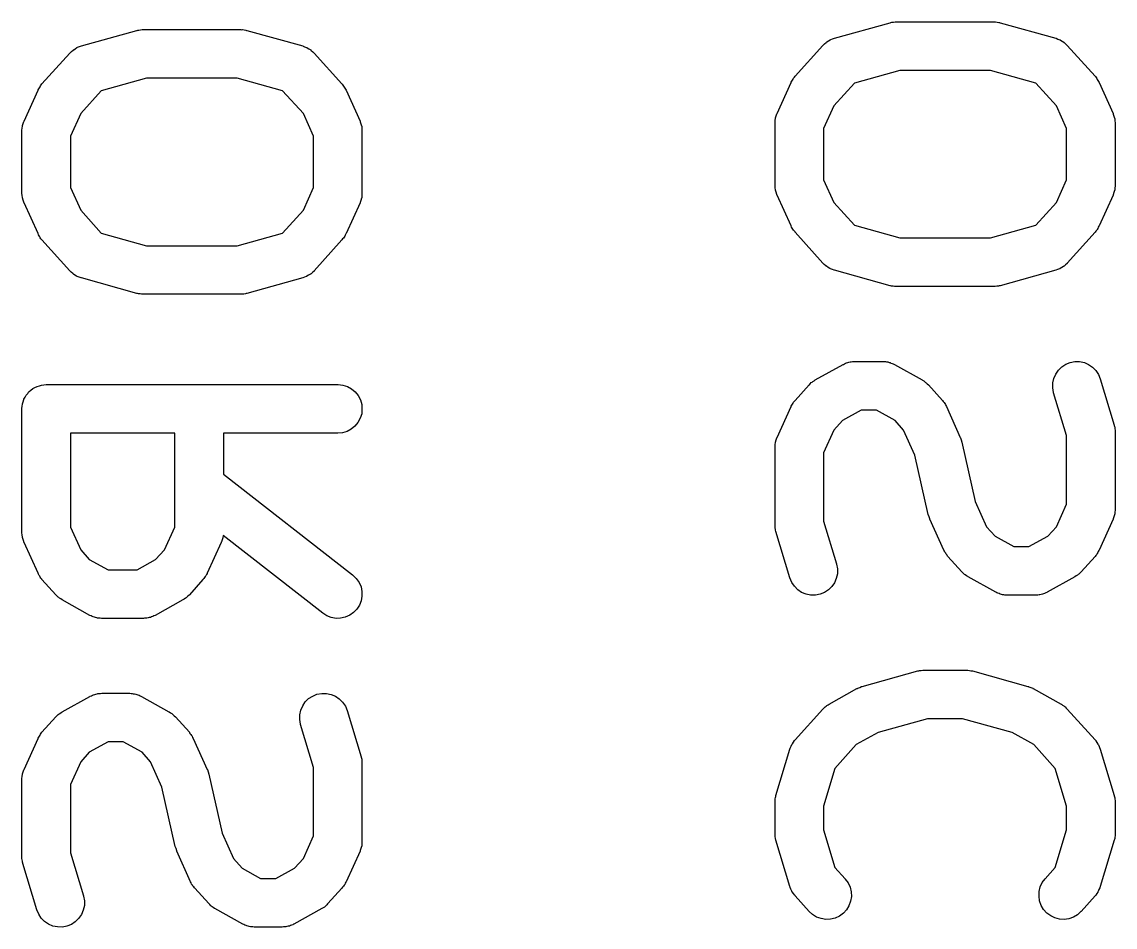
# Model space of a CAD drawing. Extents: x 130.4 to 170.5, y -130.2 to -95.9.
# Drawn here: x 156.107 to 159.482, y -98.754 to -95.961 of the extents above; entities that cross this region are included whole.
import ezdxf

# ---------------------------------------------------------------- set-up
doc = ezdxf.new("R2010")
doc.units = 0
doc.layers.add('BLACK', color=7, linetype='CONTINUOUS')

msp = doc.modelspace()

# ---------------------------------------------------------------- linework, layer by layer
at = {"layer": 'BLACK', "linetype": 'CONTINUOUS'}
for p, q in [((156.473, -95.9855), (156.478, -95.9847)), ((156.478, -95.9847), (156.48, -95.9847)), ((156.48, -95.9847), (156.482, -95.9845)), ((156.482, -95.9845), (156.782, -95.9845)), ((156.782, -95.9845), (156.783, -95.9845)), ((156.783, -95.9845), (156.785, -95.9848)), ((156.785, -95.9848), (156.788, -95.9847)), ((156.788, -95.9847), (156.793, -95.9856)), ((158.616, -96.0111), (158.787, -95.9634)), ((158.787, -95.9634), (158.788, -95.9632)), ((158.788, -95.9632), (158.79, -95.9628)), ((158.79, -95.9628), (158.793, -95.9621)), ((158.793, -95.9621), (158.798, -95.9617)), ((158.798, -95.9617), (158.803, -95.9609)), ((158.803, -95.9609), (158.805, -95.9609)), ((158.805, -95.9609), (158.807, -95.9607)), ((158.807, -95.9607), (159.107, -95.9607)), ((159.107, -95.9607), (159.108, -95.9607)), ((159.108, -95.9607), (159.11, -95.961)), ((159.11, -95.961), (159.113, -95.9609)), ((159.113, -95.9609), (159.118, -95.9618)), ((159.118, -95.9618), (159.123, -95.9624)), ((159.123, -95.9624), (159.125, -95.9631)), ((159.125, -95.9631), (159.127, -95.9634)), ((159.127, -95.9634), (159.299, -96.0111)), ((156.291, -96.0349), (156.462, -95.9873)), ((156.462, -95.9873), (156.463, -95.987)), ((156.463, -95.987), (156.465, -95.9866)), ((156.465, -95.9866), (156.468, -95.986)), ((156.468, -95.986), (156.473, -95.9855)), ((156.793, -95.9856), (156.798, -95.9862)), ((156.798, -95.9862), (156.8, -95.9869)), ((156.8, -95.9869), (156.802, -95.9873)), ((156.802, -95.9873), (156.974, -96.0349)), ((158.597, -96.0196), (158.602, -96.0163)), ((158.602, -96.0163), (158.603, -96.0159)), ((158.603, -96.0159), (158.604, -96.0153)), ((158.604, -96.0153), (158.61, -96.0133)), ((158.61, -96.0133), (158.616, -96.0111)), ((159.299, -96.0111), (159.3, -96.0114)), ((159.3, -96.0114), (159.305, -96.0136)), ((159.305, -96.0136), (159.311, -96.0157)), ((159.311, -96.0157), (159.312, -96.0164)), ((159.312, -96.0164), (159.313, -96.0168)), ((159.313, -96.0168), (159.318, -96.0201)), ((156.256, -96.0562), (156.26, -96.0522)), ((156.26, -96.0522), (156.265, -96.048)), ((156.265, -96.048), (156.266, -96.0473)), ((156.266, -96.0473), (156.267, -96.0465)), ((156.267, -96.0465), (156.272, -96.0434)), ((156.272, -96.0434), (156.277, -96.0402)), ((156.277, -96.0402), (156.278, -96.0397)), ((156.278, -96.0397), (156.279, -96.0391)), ((156.279, -96.0391), (156.285, -96.0371)), ((156.285, -96.0371), (156.291, -96.0349)), ((156.974, -96.0349), (156.975, -96.0352)), ((156.975, -96.0352), (156.98, -96.0374)), ((156.98, -96.0374), (156.986, -96.0395)), ((156.986, -96.0395), (156.987, -96.0402)), ((156.987, -96.0402), (156.988, -96.0406)), ((156.988, -96.0406), (156.993, -96.0439)), ((156.993, -96.0439), (156.999, -96.0471)), ((156.999, -96.0471), (156.999, -96.0479)), ((156.999, -96.0479), (157, -96.0486)), ((157, -96.0486), (157.005, -96.0529)), ((158.494, -96.1284), (158.58, -96.0332)), ((158.58, -96.0332), (158.581, -96.0324)), ((158.581, -96.0324), (158.585, -96.0283)), ((158.585, -96.0283), (158.59, -96.0242)), ((158.59, -96.0242), (158.591, -96.0235)), ((158.591, -96.0235), (158.592, -96.0227)), ((158.592, -96.0227), (158.597, -96.0196)), ((159.318, -96.0201), (159.324, -96.0233)), ((159.324, -96.0233), (159.324, -96.0241)), ((159.324, -96.0241), (159.325, -96.0248)), ((159.325, -96.0248), (159.33, -96.0291)), ((159.33, -96.0291), (159.334, -96.0332)), ((159.334, -96.0332), (159.42, -96.1284)), ((156.169, -96.1522), (156.255, -96.057)), ((156.255, -96.057), (156.256, -96.0562)), ((157.005, -96.0529), (157.009, -96.057)), ((157.009, -96.057), (157.095, -96.1522)), ((158.817, -96.1107), (158.677, -96.1497)), ((159.097, -96.1107), (158.817, -96.1107)), ((159.237, -96.1497), (159.097, -96.1107)), ((156.167, -96.1552), (156.169, -96.1522)), ((156.492, -96.1345), (156.352, -96.1736)), ((156.772, -96.1345), (156.492, -96.1345)), ((156.912, -96.1736), (156.772, -96.1345)), ((157.095, -96.1522), (157.096, -96.153)), ((157.096, -96.153), (157.098, -96.1561)), ((158.439, -96.243), (158.482, -96.1478)), ((158.482, -96.1468), (158.484, -96.1436)), ((158.482, -96.1478), (158.482, -96.1468)), ((158.484, -96.1436), (158.486, -96.1402)), ((158.486, -96.1402), (158.488, -96.1373)), ((158.488, -96.1373), (158.489, -96.1342)), ((158.489, -96.1342), (158.492, -96.1314)), ((158.492, -96.1314), (158.494, -96.1284)), ((158.677, -96.1497), (158.614, -96.22)), ((159.301, -96.22), (159.237, -96.1497)), ((159.42, -96.1284), (159.421, -96.1292)), ((159.421, -96.1292), (159.423, -96.1322)), ((159.423, -96.1322), (159.425, -96.1351)), ((159.425, -96.1351), (159.427, -96.1382)), ((159.427, -96.1382), (159.429, -96.1411)), ((159.429, -96.1411), (159.431, -96.1445)), ((159.431, -96.1445), (159.433, -96.1478)), ((159.433, -96.1478), (159.476, -96.243)), ((156.114, -96.2668), (156.157, -96.1716)), ((156.157, -96.1706), (156.159, -96.1674)), ((156.157, -96.1716), (156.157, -96.1706)), ((156.159, -96.1674), (156.161, -96.164)), ((156.161, -96.164), (156.163, -96.1611)), ((156.163, -96.1611), (156.165, -96.1581)), ((156.165, -96.1581), (156.167, -96.1552)), ((156.352, -96.1736), (156.289, -96.2438)), ((156.976, -96.2438), (156.912, -96.1736)), ((157.098, -96.1561), (157.1, -96.1589)), ((157.1, -96.1589), (157.102, -96.162)), ((157.102, -96.162), (157.104, -96.1649)), ((157.104, -96.1649), (157.106, -96.1683)), ((157.106, -96.1683), (157.108, -96.1716)), ((157.108, -96.1716), (157.151, -96.2668)), ((158.614, -96.22), (158.582, -96.2899)), ((159.332, -96.2899), (159.301, -96.22)), ((156.289, -96.2438), (156.257, -96.3137)), ((157.007, -96.3137), (156.976, -96.2438)), ((158.434, -96.2569), (158.436, -96.2506)), ((158.436, -96.2506), (158.438, -96.2443)), ((158.438, -96.2443), (158.439, -96.2437)), ((158.439, -96.2437), (158.439, -96.243)), ((159.476, -96.243), (159.476, -96.244)), ((159.476, -96.244), (159.476, -96.2446)), ((159.476, -96.2446), (159.476, -96.2452)), ((159.476, -96.2452), (159.478, -96.2516)), ((159.478, -96.2516), (159.48, -96.2579)), ((156.107, -96.2952), (156.108, -96.2886)), ((156.108, -96.2886), (156.109, -96.282)), ((156.109, -96.2807), (156.111, -96.2744)), ((156.109, -96.2814), (156.109, -96.2807)), ((156.109, -96.282), (156.109, -96.2814)), ((156.111, -96.2744), (156.113, -96.2681)), ((156.113, -96.2681), (156.114, -96.2675)), ((156.114, -96.2675), (156.114, -96.2668)), ((157.151, -96.2668), (157.151, -96.2678)), ((157.151, -96.2678), (157.151, -96.2684)), ((157.151, -96.2684), (157.151, -96.269)), ((157.151, -96.269), (157.153, -96.2754)), ((157.153, -96.2754), (157.155, -96.2817)), ((157.155, -96.2817), (157.156, -96.2824)), ((157.156, -96.2824), (157.156, -96.2831)), ((157.156, -96.2831), (157.156, -96.2897)), ((158.432, -96.2714), (158.433, -96.2648)), ((158.432, -96.2721), (158.432, -96.2714)), ((158.432, -96.2728), (158.432, -96.2721)), ((158.432, -96.2738), (158.432, -96.2728)), ((158.432, -96.4643), (158.432, -96.2738)), ((158.433, -96.2648), (158.434, -96.2582)), ((158.434, -96.2576), (158.434, -96.2569)), ((158.434, -96.2582), (158.434, -96.2576)), ((159.48, -96.2579), (159.481, -96.2586)), ((159.481, -96.2586), (159.481, -96.2592)), ((159.481, -96.2592), (159.481, -96.2659)), ((159.481, -96.2659), (159.482, -96.2725)), ((159.482, -96.2725), (159.482, -96.2731)), ((159.482, -96.2731), (159.482, -96.2738)), ((159.482, -96.2738), (159.482, -96.4643)), ((156.107, -96.2959), (156.107, -96.2952)), ((156.107, -96.2966), (156.107, -96.2959)), ((156.107, -96.2976), (156.107, -96.2966)), ((156.107, -96.4881), (156.107, -96.2976)), ((156.257, -96.3137), (156.257, -96.472)), ((157.007, -96.472), (157.007, -96.3137)), ((157.156, -96.2897), (157.157, -96.2963)), ((157.157, -96.2963), (157.157, -96.2969)), ((157.157, -96.2969), (157.157, -96.2976)), ((157.157, -96.2976), (157.157, -96.4881)), ((158.582, -96.2899), (158.582, -96.4482)), ((159.332, -96.4482), (159.332, -96.2899)), ((158.582, -96.4482), (158.614, -96.5181)), ((159.301, -96.5181), (159.332, -96.4482)), ((156.107, -96.4888), (156.107, -96.4881)), ((156.107, -96.4894), (156.107, -96.4888)), ((156.108, -96.496), (156.107, -96.4894)), ((156.257, -96.472), (156.289, -96.5419)), ((156.976, -96.5419), (157.007, -96.472)), ((157.157, -96.4905), (157.156, -96.4971)), ((157.157, -96.4881), (157.157, -96.4891)), ((157.157, -96.4891), (157.157, -96.4898)), ((157.157, -96.4898), (157.157, -96.4905)), ((158.432, -96.465), (158.432, -96.4643)), ((158.432, -96.4656), (158.432, -96.465)), ((158.433, -96.4722), (158.432, -96.4656)), ((158.434, -96.4789), (158.433, -96.4722)), ((158.434, -96.4795), (158.434, -96.4789)), ((158.434, -96.4802), (158.434, -96.4795)), ((158.436, -96.4865), (158.434, -96.4802)), ((158.438, -96.4929), (158.436, -96.4865)), ((159.478, -96.4875), (159.476, -96.4938)), ((159.48, -96.4812), (159.478, -96.4875)), ((159.481, -96.4799), (159.48, -96.4805)), ((159.48, -96.4805), (159.48, -96.4812)), ((159.482, -96.4667), (159.481, -96.4733)), ((159.481, -96.4733), (159.481, -96.4799)), ((159.482, -96.4643), (159.482, -96.4653)), ((159.482, -96.4653), (159.482, -96.466)), ((159.482, -96.466), (159.482, -96.4667)), ((156.109, -96.5027), (156.108, -96.496)), ((156.109, -96.5033), (156.109, -96.5027)), ((156.109, -96.504), (156.109, -96.5033)), ((156.111, -96.5103), (156.109, -96.504)), ((156.113, -96.5167), (156.111, -96.5103)), ((156.113, -96.5173), (156.113, -96.5167)), ((156.113, -96.5179), (156.113, -96.5173)), ((156.114, -96.5189), (156.113, -96.5179)), ((156.157, -96.6141), (156.114, -96.5189)), ((157.151, -96.5189), (157.108, -96.6141)), ((157.153, -96.5113), (157.151, -96.5176)), ((157.151, -96.5176), (157.151, -96.5182)), ((157.151, -96.5182), (157.151, -96.5189)), ((157.155, -96.505), (157.153, -96.5113)), ((157.156, -96.5037), (157.155, -96.5043)), ((157.155, -96.5043), (157.155, -96.505)), ((157.156, -96.4971), (157.156, -96.5037)), ((158.438, -96.4935), (158.438, -96.4929)), ((158.438, -96.4941), (158.438, -96.4935)), ((158.439, -96.4951), (158.438, -96.4941)), ((158.482, -96.5903), (158.439, -96.4951)), ((158.614, -96.5181), (158.677, -96.5883)), ((159.237, -96.5883), (159.301, -96.5181)), ((159.476, -96.4951), (159.433, -96.5903)), ((159.476, -96.4938), (159.476, -96.4944)), ((159.476, -96.4944), (159.476, -96.4951)), ((156.289, -96.5419), (156.352, -96.6122)), ((156.912, -96.6122), (156.976, -96.5419)), ((158.483, -96.5936), (158.482, -96.5903)), ((158.677, -96.5883), (158.817, -96.6274)), ((159.097, -96.6274), (159.237, -96.5883)), ((159.432, -96.5913), (159.43, -96.5945)), ((159.433, -96.5903), (159.432, -96.5913)), ((156.158, -96.6174), (156.157, -96.6141)), ((156.16, -96.6208), (156.158, -96.6174)), ((156.162, -96.6237), (156.16, -96.6208)), ((156.164, -96.6268), (156.162, -96.6237)), ((156.352, -96.6122), (156.492, -96.6512)), ((156.772, -96.6512), (156.912, -96.6122)), ((157.102, -96.6246), (157.1, -96.6277)), ((157.104, -96.6217), (157.102, -96.6246)), ((157.105, -96.6183), (157.104, -96.6217)), ((157.107, -96.6151), (157.105, -96.6183)), ((157.108, -96.6141), (157.107, -96.6151)), ((158.485, -96.597), (158.483, -96.5936)), ((158.487, -96.5999), (158.485, -96.597)), ((158.489, -96.603), (158.487, -96.5999)), ((158.491, -96.6058), (158.489, -96.603)), ((158.494, -96.6089), (158.491, -96.6058)), ((158.494, -96.6097), (158.494, -96.6089)), ((158.58, -96.7049), (158.494, -96.6097)), ((159.42, -96.6097), (159.334, -96.7049)), ((159.422, -96.6067), (159.42, -96.6097)), ((159.425, -96.6038), (159.422, -96.6067)), ((159.427, -96.6008), (159.425, -96.6038)), ((159.429, -96.5979), (159.427, -96.6008)), ((159.43, -96.5945), (159.429, -96.5979)), ((156.166, -96.6297), (156.164, -96.6268)), ((156.169, -96.6327), (156.166, -96.6297)), ((156.169, -96.6335), (156.169, -96.6327)), ((156.255, -96.7287), (156.169, -96.6335)), ((156.492, -96.6512), (156.772, -96.6512)), ((157.095, -96.6335), (157.009, -96.7287)), ((157.097, -96.6305), (157.095, -96.6335)), ((157.1, -96.6277), (157.097, -96.6305)), ((158.817, -96.6274), (159.097, -96.6274)), ((158.584, -96.709), (158.58, -96.7049)), ((158.589, -96.7133), (158.584, -96.709)), ((158.59, -96.714), (158.589, -96.7133)), ((158.591, -96.7148), (158.59, -96.714)), ((158.596, -96.718), (158.591, -96.7148)), ((158.601, -96.7213), (158.596, -96.718)), ((158.602, -96.7217), (158.601, -96.7213)), ((158.603, -96.7224), (158.602, -96.7217)), ((158.609, -96.7245), (158.603, -96.7224)), ((158.615, -96.7267), (158.609, -96.7245)), ((158.616, -96.727), (158.615, -96.7267)), ((158.787, -96.7746), (158.616, -96.727)), ((159.299, -96.727), (159.127, -96.7746)), ((159.304, -96.7248), (159.299, -96.727)), ((159.31, -96.7228), (159.304, -96.7248)), ((159.311, -96.7222), (159.31, -96.7228)), ((159.312, -96.7218), (159.311, -96.7222)), ((159.317, -96.7185), (159.312, -96.7218)), ((159.323, -96.7154), (159.317, -96.7185)), ((159.324, -96.7146), (159.323, -96.7154)), ((159.325, -96.7139), (159.324, -96.7146)), ((159.329, -96.7098), (159.325, -96.7139)), ((159.334, -96.7057), (159.329, -96.7098)), ((159.334, -96.7049), (159.334, -96.7057)), ((156.259, -96.7328), (156.255, -96.7287)), ((156.264, -96.7371), (156.259, -96.7328)), ((156.265, -96.7378), (156.264, -96.7371)), ((156.266, -96.7386), (156.265, -96.7378)), ((156.271, -96.7418), (156.266, -96.7386)), ((156.276, -96.7451), (156.271, -96.7418)), ((156.277, -96.7455), (156.276, -96.7451)), ((156.278, -96.7462), (156.277, -96.7455)), ((156.284, -96.7483), (156.278, -96.7462)), ((156.29, -96.7505), (156.284, -96.7483)), ((156.291, -96.7508), (156.29, -96.7505)), ((156.462, -96.7985), (156.291, -96.7508)), ((156.974, -96.7508), (156.802, -96.7985)), ((156.979, -96.7486), (156.974, -96.7508)), ((156.985, -96.7466), (156.979, -96.7486)), ((156.986, -96.746), (156.985, -96.7466)), ((156.987, -96.7456), (156.986, -96.746)), ((156.992, -96.7423), (156.987, -96.7456)), ((156.998, -96.7392), (156.992, -96.7423)), ((156.999, -96.7384), (156.998, -96.7392)), ((157, -96.7377), (156.999, -96.7384)), ((157.004, -96.7336), (157, -96.7377)), ((157.009, -96.7295), (157.004, -96.7336)), ((157.009, -96.7287), (157.009, -96.7295)), ((158.789, -96.775), (158.787, -96.7746)), ((158.792, -96.7757), (158.789, -96.775)), ((158.797, -96.7763), (158.792, -96.7757)), ((158.801, -96.7772), (158.797, -96.7763)), ((158.804, -96.7771), (158.801, -96.7772)), ((158.806, -96.7774), (158.804, -96.7771)), ((158.807, -96.7774), (158.806, -96.7774)), ((159.107, -96.7774), (158.807, -96.7774)), ((159.109, -96.7772), (159.107, -96.7774)), ((159.112, -96.7772), (159.109, -96.7772)), ((159.117, -96.7764), (159.112, -96.7772)), ((159.122, -96.776), (159.117, -96.7764)), ((159.124, -96.7753), (159.122, -96.776)), ((159.126, -96.7749), (159.124, -96.7753)), ((159.127, -96.7746), (159.126, -96.7749)), ((156.464, -96.7989), (156.462, -96.7985)), ((156.467, -96.7996), (156.464, -96.7989)), ((156.472, -96.8001), (156.467, -96.7996)), ((156.476, -96.801), (156.472, -96.8001)), ((156.479, -96.8009), (156.476, -96.801)), ((156.481, -96.8012), (156.479, -96.8009)), ((156.482, -96.8012), (156.481, -96.8012)), ((156.782, -96.8012), (156.482, -96.8012)), ((156.784, -96.801), (156.782, -96.8012)), ((156.787, -96.801), (156.784, -96.801)), ((156.792, -96.8003), (156.787, -96.801)), ((156.797, -96.7998), (156.792, -96.8003)), ((156.799, -96.7991), (156.797, -96.7998)), ((156.801, -96.7987), (156.799, -96.7991)), ((156.802, -96.7985), (156.801, -96.7987)), ((158.556, -97.0654), (158.642, -97.0178)), ((158.642, -97.0178), (158.643, -97.0173)), ((158.643, -97.0173), (158.647, -97.0158)), ((158.647, -97.0158), (158.65, -97.014)), ((158.65, -97.014), (158.653, -97.013)), ((158.653, -97.013), (158.657, -97.0116)), ((158.657, -97.0116), (158.66, -97.0109)), ((158.66, -97.0109), (158.664, -97.0098)), ((158.664, -97.0098), (158.667, -97.0094)), ((158.667, -97.0094), (158.671, -97.0087)), ((158.671, -97.0087), (158.675, -97.0087)), ((158.675, -97.0087), (158.679, -97.0083)), ((158.679, -97.0083), (158.764, -97.0083)), ((158.764, -97.0083), (158.765, -97.0083)), ((158.765, -97.0083), (158.769, -97.0088)), ((158.769, -97.0088), (158.773, -97.0088)), ((158.773, -97.0088), (158.776, -97.0096)), ((158.776, -97.0096), (158.78, -97.01)), ((158.78, -97.01), (158.784, -97.0111)), ((158.784, -97.0111), (158.787, -97.0119)), ((158.787, -97.0119), (158.79, -97.0133)), ((158.79, -97.0133), (158.794, -97.0144)), ((158.794, -97.0144), (158.797, -97.0162)), ((158.797, -97.0162), (158.801, -97.0178)), ((158.801, -97.0178), (158.886, -97.0654)), ((159.307, -97.035), (159.317, -97.0248)), ((159.317, -97.0248), (159.33, -97.0168)), ((159.33, -97.0168), (159.343, -97.0113)), ((159.343, -97.0113), (159.358, -97.0086)), ((159.358, -97.0086), (159.372, -97.0088)), ((159.372, -97.0088), (159.387, -97.0117)), ((159.387, -97.0117), (159.4, -97.0174)), ((159.4, -97.0174), (159.412, -97.0256)), ((159.412, -97.0256), (159.422, -97.036)), ((159.29, -97.0748), (159.293, -97.0605)), ((159.293, -97.0605), (159.299, -97.0471)), ((159.299, -97.0471), (159.307, -97.035)), ((159.422, -97.036), (159.431, -97.0482)), ((159.431, -97.0482), (159.436, -97.0618)), ((159.436, -97.0618), (159.479, -97.2046)), ((156.13, -97.1012), (156.135, -97.0968)), ((156.135, -97.0968), (156.141, -97.0923)), ((156.141, -97.092), (156.147, -97.0887)), ((156.141, -97.0922), (156.141, -97.092)), ((156.141, -97.0923), (156.141, -97.0922)), ((156.147, -97.0887), (156.154, -97.0854)), ((156.154, -97.0852), (156.161, -97.0832)), ((156.154, -97.0853), (156.154, -97.0852)), ((156.154, -97.0854), (156.154, -97.0853)), ((156.161, -97.0832), (156.168, -97.0812)), ((156.168, -97.0811), (156.175, -97.0804)), ((156.168, -97.0812), (156.168, -97.0811)), ((156.168, -97.0812), (156.168, -97.0812)), ((156.175, -97.0804), (156.182, -97.0798)), ((156.182, -97.0798), (157.082, -97.0798)), ((157.082, -97.0798), (157.083, -97.0798)), ((157.083, -97.0798), (157.098, -97.0814)), ((157.098, -97.0814), (157.112, -97.0858)), ((157.112, -97.0858), (157.125, -97.0929)), ((157.125, -97.0929), (157.136, -97.1023)), ((158.494, -97.1284), (158.537, -97.0808)), ((158.537, -97.0808), (158.538, -97.08)), ((158.538, -97.08), (158.541, -97.077)), ((158.541, -97.077), (158.544, -97.0737)), ((158.544, -97.0737), (158.547, -97.0721)), ((158.547, -97.0721), (158.549, -97.0703)), ((158.549, -97.0703), (158.553, -97.068)), ((158.553, -97.068), (158.556, -97.0654)), ((158.886, -97.0654), (158.887, -97.0659)), ((158.887, -97.0659), (158.891, -97.0685)), ((158.891, -97.0685), (158.895, -97.0709)), ((158.895, -97.0709), (158.897, -97.0728)), ((158.897, -97.0728), (158.899, -97.0744)), ((158.899, -97.0744), (158.902, -97.0777)), ((158.902, -97.0777), (158.906, -97.0808)), ((158.906, -97.0808), (158.949, -97.1284)), ((159.29, -97.0895), (159.29, -97.0748)), ((159.292, -97.1039), (159.29, -97.0895)), ((156.109, -97.1392), (156.111, -97.1325)), ((156.111, -97.1325), (156.113, -97.1257)), ((156.113, -97.1252), (156.117, -97.119)), ((156.113, -97.1255), (156.113, -97.1252)), ((156.113, -97.1257), (156.113, -97.1255)), ((156.117, -97.119), (156.12, -97.1128)), ((156.12, -97.1124), (156.125, -97.107)), ((156.12, -97.1126), (156.12, -97.1124)), ((156.12, -97.1128), (156.12, -97.1126)), ((156.125, -97.107), (156.129, -97.1015)), ((156.129, -97.1014), (156.13, -97.1012)), ((156.129, -97.1015), (156.129, -97.1014)), ((157.136, -97.1023), (157.145, -97.1137)), ((157.145, -97.1137), (157.152, -97.1267)), ((157.152, -97.1267), (157.156, -97.1407)), ((158.489, -97.1342), (158.492, -97.1314)), ((158.492, -97.1314), (158.494, -97.1284)), ((158.949, -97.1284), (158.949, -97.1292)), ((158.949, -97.1292), (158.951, -97.1322)), ((158.951, -97.1322), (158.954, -97.1351)), ((159.292, -97.1049), (159.292, -97.1039)), ((159.332, -97.2372), (159.292, -97.1049)), ((156.107, -97.1537), (156.108, -97.1467)), ((156.107, -97.1542), (156.107, -97.1537)), ((156.107, -97.1543), (156.107, -97.1542)), ((156.107, -97.1542), (156.107, -97.1542)), ((156.107, -97.1548), (156.107, -97.1543)), ((156.107, -97.5357), (156.107, -97.1548)), ((156.108, -97.1467), (156.109, -97.1397)), ((156.109, -97.1394), (156.109, -97.1392)), ((156.109, -97.1397), (156.109, -97.1394)), ((157.156, -97.1407), (157.157, -97.1553)), ((157.157, -97.1553), (157.156, -97.1698)), ((158.439, -97.243), (158.482, -97.1478)), ((158.482, -97.1468), (158.484, -97.1436)), ((158.482, -97.1478), (158.482, -97.1468)), ((158.484, -97.1436), (158.486, -97.1402)), ((158.486, -97.1402), (158.488, -97.1373)), ((158.488, -97.1373), (158.489, -97.1342)), ((158.698, -97.1583), (158.64, -97.1904)), ((158.745, -97.1583), (158.698, -97.1583)), ((158.803, -97.1904), (158.745, -97.1583)), ((158.954, -97.1351), (158.956, -97.1382)), ((158.956, -97.1382), (158.958, -97.1411)), ((158.958, -97.1411), (158.959, -97.1445)), ((158.959, -97.1445), (158.961, -97.1478)), ((158.961, -97.1478), (159.004, -97.243)), ((157.144, -97.1967), (157.135, -97.208)), ((157.151, -97.1838), (157.144, -97.1967)), ((157.156, -97.1698), (157.151, -97.1838)), ((158.64, -97.1904), (158.614, -97.22)), ((158.829, -97.22), (158.803, -97.1904)), ((156.257, -97.2298), (156.257, -97.5196)), ((156.579, -97.2298), (156.257, -97.2298)), ((156.579, -97.5196), (156.579, -97.2298)), ((157.082, -97.2298), (156.729, -97.2298)), ((156.729, -97.2298), (156.729, -97.3562)), ((157.097, -97.2283), (157.082, -97.2298)), ((157.111, -97.2241), (157.097, -97.2283)), ((157.124, -97.2172), (157.111, -97.2241)), ((157.135, -97.208), (157.124, -97.2172)), ((158.614, -97.22), (158.582, -97.2899)), ((158.864, -97.2977), (158.829, -97.22)), ((159.479, -97.2046), (159.479, -97.2056)), ((159.479, -97.2056), (159.48, -97.2087)), ((159.48, -97.2087), (159.481, -97.2116)), ((159.481, -97.2116), (159.481, -97.2159)), ((159.481, -97.2159), (159.482, -97.22)), ((159.482, -97.22), (159.482, -97.2231)), ((159.482, -97.2231), (159.482, -97.2262)), ((159.482, -97.2262), (159.482, -97.4643)), ((158.432, -97.2714), (158.433, -97.2648)), ((158.433, -97.2648), (158.434, -97.2582)), ((158.434, -97.2569), (158.436, -97.2506)), ((158.434, -97.2576), (158.434, -97.2569)), ((158.434, -97.2582), (158.434, -97.2576)), ((158.436, -97.2506), (158.438, -97.2443)), ((158.438, -97.2443), (158.439, -97.2437)), ((158.439, -97.2437), (158.439, -97.243)), ((159.004, -97.243), (159.004, -97.2434)), ((159.004, -97.2434), (159.004, -97.2434)), ((159.004, -97.2434), (159.004, -97.2435)), ((159.004, -97.2435), (159.005, -97.244)), ((159.005, -97.244), (159.007, -97.2506)), ((159.007, -97.2506), (159.009, -97.2573)), ((159.009, -97.2573), (159.05, -97.4404)), ((159.332, -97.4482), (159.332, -97.2372)), ((158.432, -97.2721), (158.432, -97.2714)), ((158.432, -97.2728), (158.432, -97.2721)), ((158.432, -97.2738), (158.432, -97.2728)), ((158.432, -97.5119), (158.432, -97.2738)), ((158.582, -97.2899), (158.582, -97.5009)), ((158.905, -97.4807), (158.864, -97.2977)), ((156.729, -97.3562), (157.128, -97.667)), ((159.05, -97.4404), (159.085, -97.5181)), ((159.301, -97.5181), (159.332, -97.4482)), ((159.482, -97.4667), (159.481, -97.4733)), ((159.482, -97.4643), (159.482, -97.4653)), ((159.482, -97.4653), (159.482, -97.466)), ((159.482, -97.466), (159.482, -97.4667)), ((158.582, -97.5009), (158.622, -97.6332)), ((158.908, -97.4875), (158.905, -97.4807)), ((158.91, -97.4941), (158.908, -97.4875)), ((158.91, -97.4946), (158.91, -97.4941)), ((158.91, -97.4947), (158.91, -97.4946)), ((158.91, -97.4946), (158.91, -97.4946)), ((158.91, -97.4951), (158.91, -97.4947)), ((158.953, -97.5903), (158.91, -97.4951)), ((159.476, -97.4951), (159.433, -97.5903)), ((159.478, -97.4875), (159.476, -97.4938)), ((159.476, -97.4938), (159.476, -97.4944)), ((159.476, -97.4944), (159.476, -97.4951)), ((159.48, -97.4812), (159.478, -97.4875)), ((159.481, -97.4799), (159.48, -97.4805)), ((159.48, -97.4805), (159.48, -97.4812)), ((159.481, -97.4733), (159.481, -97.4799)), ((156.107, -97.5364), (156.107, -97.5357)), ((156.107, -97.5371), (156.107, -97.5364)), ((156.108, -97.5436), (156.107, -97.5371)), ((156.257, -97.5196), (156.289, -97.5895)), ((156.547, -97.5895), (156.579, -97.5196)), ((158.432, -97.515), (158.432, -97.5119)), ((158.432, -97.518), (158.432, -97.515)), ((158.433, -97.5222), (158.432, -97.518)), ((158.434, -97.5265), (158.433, -97.5222)), ((158.434, -97.5294), (158.434, -97.5265)), ((158.435, -97.5325), (158.434, -97.5294)), ((158.435, -97.5335), (158.435, -97.5325)), ((158.478, -97.6763), (158.435, -97.5335)), ((159.085, -97.5181), (159.112, -97.5477)), ((159.274, -97.5477), (159.301, -97.5181)), ((156.109, -97.5503), (156.108, -97.5436)), ((156.109, -97.5509), (156.109, -97.5503)), ((156.109, -97.5516), (156.109, -97.5509)), ((156.111, -97.5579), (156.109, -97.5516)), ((156.113, -97.5643), (156.111, -97.5579)), ((156.113, -97.5649), (156.113, -97.5643)), ((156.113, -97.5655), (156.113, -97.5649)), ((156.114, -97.5665), (156.113, -97.5655)), ((156.157, -97.6617), (156.114, -97.5665)), ((156.722, -97.5665), (156.679, -97.6617)), ((156.723, -97.5653), (156.722, -97.5659)), ((156.722, -97.5659), (156.722, -97.5665)), ((156.725, -97.5589), (156.723, -97.5653)), ((156.727, -97.5526), (156.725, -97.5589)), ((156.728, -97.5454), (156.727, -97.5513)), ((156.727, -97.5513), (156.727, -97.5519)), ((156.727, -97.5519), (156.727, -97.5526)), ((157.036, -97.7854), (156.728, -97.5454)), ((159.112, -97.5477), (159.169, -97.5798)), ((159.216, -97.5798), (159.274, -97.5477)), ((156.289, -97.5895), (156.315, -97.6191)), ((156.52, -97.6191), (156.547, -97.5895)), ((158.955, -97.5936), (158.953, -97.5903)), ((158.956, -97.597), (158.955, -97.5936)), ((158.959, -97.5999), (158.956, -97.597)), ((158.96, -97.603), (158.959, -97.5999)), ((158.963, -97.6059), (158.96, -97.603)), ((159.169, -97.5798), (159.216, -97.5798)), ((159.425, -97.6038), (159.422, -97.6067)), ((159.427, -97.6008), (159.425, -97.6038)), ((159.429, -97.5979), (159.427, -97.6008)), ((159.43, -97.5945), (159.429, -97.5979)), ((159.432, -97.5913), (159.43, -97.5945)), ((159.433, -97.5903), (159.432, -97.5913)), ((156.315, -97.6191), (156.373, -97.6512)), ((156.463, -97.6512), (156.52, -97.6191)), ((158.622, -97.6332), (158.622, -97.6342)), ((158.622, -97.6342), (158.625, -97.6486)), ((158.965, -97.6089), (158.963, -97.6059)), ((158.966, -97.6097), (158.965, -97.6089)), ((159.009, -97.6573), (158.966, -97.6097)), ((159.42, -97.6097), (159.377, -97.6573)), ((159.422, -97.6067), (159.42, -97.6097)), ((156.158, -97.665), (156.157, -97.6617)), ((156.16, -97.6684), (156.158, -97.665)), ((156.162, -97.6713), (156.16, -97.6684)), ((156.164, -97.6744), (156.162, -97.6713)), ((156.373, -97.6512), (156.463, -97.6512)), ((156.673, -97.6722), (156.671, -97.6753)), ((156.675, -97.6693), (156.673, -97.6722)), ((156.677, -97.6659), (156.675, -97.6693)), ((156.679, -97.6627), (156.677, -97.6659)), ((156.679, -97.6617), (156.679, -97.6627)), ((157.128, -97.667), (157.129, -97.6676)), ((157.129, -97.6676), (157.139, -97.6779)), ((158.625, -97.6633), (158.621, -97.6776)), ((158.625, -97.6486), (158.625, -97.6633)), ((159.012, -97.6604), (159.009, -97.6573)), ((159.015, -97.6637), (159.012, -97.6604)), ((159.017, -97.6653), (159.015, -97.6637)), ((159.019, -97.6672), (159.017, -97.6653)), ((159.023, -97.6696), (159.019, -97.6672)), ((159.027, -97.6722), (159.023, -97.6696)), ((159.028, -97.6727), (159.027, -97.6722)), ((159.362, -97.6701), (159.358, -97.6727)), ((159.366, -97.6678), (159.362, -97.6701)), ((159.368, -97.666), (159.366, -97.6678)), ((159.37, -97.6644), (159.368, -97.666)), ((159.373, -97.6611), (159.37, -97.6644)), ((159.376, -97.6581), (159.373, -97.6611)), ((159.377, -97.6573), (159.376, -97.6581)), ((156.166, -97.6773), (156.164, -97.6744)), ((156.169, -97.6803), (156.166, -97.6773)), ((156.169, -97.6811), (156.169, -97.6803)), ((156.212, -97.7287), (156.169, -97.6811)), ((156.666, -97.6811), (156.624, -97.7287)), ((156.669, -97.6781), (156.666, -97.6811)), ((156.671, -97.6753), (156.669, -97.6781)), ((157.139, -97.6779), (157.148, -97.6899)), ((157.148, -97.6899), (157.154, -97.7034)), ((157.154, -97.7034), (157.157, -97.7177)), ((158.484, -97.6899), (158.478, -97.6763)), ((158.492, -97.7021), (158.484, -97.6899)), ((158.502, -97.7125), (158.492, -97.7021)), ((158.607, -97.7031), (158.597, -97.7133)), ((158.616, -97.691), (158.607, -97.7031)), ((158.621, -97.6776), (158.616, -97.691)), ((159.114, -97.7203), (159.028, -97.6727)), ((159.358, -97.6727), (159.272, -97.7203)), ((156.215, -97.7318), (156.212, -97.7287)), ((156.219, -97.7351), (156.215, -97.7318)), ((156.221, -97.7367), (156.219, -97.7351)), ((156.223, -97.7386), (156.221, -97.7367)), ((156.227, -97.741), (156.223, -97.7386)), ((156.612, -97.7392), (156.608, -97.7415)), ((156.614, -97.7374), (156.612, -97.7392)), ((156.616, -97.7358), (156.614, -97.7374)), ((156.619, -97.7325), (156.616, -97.7358)), ((156.623, -97.7295), (156.619, -97.7325)), ((156.624, -97.7287), (156.623, -97.7295)), ((157.157, -97.7323), (157.154, -97.7467)), ((157.157, -97.7177), (157.157, -97.7323)), ((158.514, -97.7207), (158.502, -97.7125)), ((158.528, -97.7264), (158.514, -97.7207)), ((158.542, -97.7293), (158.528, -97.7264)), ((158.557, -97.7295), (158.542, -97.7293)), ((158.571, -97.7267), (158.557, -97.7295)), ((158.585, -97.7213), (158.571, -97.7267)), ((158.597, -97.7133), (158.585, -97.7213)), ((159.117, -97.7218), (159.114, -97.7203)), ((159.12, -97.7237), (159.117, -97.7218)), ((159.124, -97.7248), (159.12, -97.7237)), ((159.127, -97.7261), (159.124, -97.7248)), ((159.131, -97.727), (159.127, -97.7261)), ((159.134, -97.7281), (159.131, -97.727)), ((159.138, -97.7285), (159.134, -97.7281)), ((159.141, -97.7293), (159.138, -97.7285)), ((159.145, -97.7293), (159.141, -97.7293)), ((159.149, -97.7298), (159.145, -97.7293)), ((159.15, -97.7298), (159.149, -97.7298)), ((159.236, -97.7298), (159.15, -97.7298)), ((159.24, -97.7294), (159.236, -97.7298)), ((159.243, -97.7294), (159.24, -97.7294)), ((159.247, -97.7287), (159.243, -97.7294)), ((159.25, -97.7283), (159.247, -97.7287)), ((159.254, -97.7272), (159.25, -97.7283)), ((159.258, -97.7265), (159.254, -97.7272)), ((159.261, -97.7251), (159.258, -97.7265)), ((159.264, -97.7241), (159.261, -97.7251)), ((159.268, -97.7223), (159.264, -97.7241)), ((159.271, -97.7208), (159.268, -97.7223)), ((159.272, -97.7203), (159.271, -97.7208)), ((156.231, -97.7436), (156.227, -97.741)), ((156.231, -97.7441), (156.231, -97.7436)), ((156.317, -97.7918), (156.231, -97.7441)), ((156.604, -97.7441), (156.519, -97.7918)), ((156.608, -97.7415), (156.604, -97.7441)), ((157.141, -97.7726), (157.131, -97.7832)), ((157.149, -97.7603), (157.141, -97.7726)), ((157.154, -97.7467), (157.149, -97.7603)), ((156.321, -97.7933), (156.317, -97.7918)), ((156.324, -97.7951), (156.321, -97.7933)), ((156.327, -97.7962), (156.324, -97.7951)), ((156.331, -97.7976), (156.327, -97.7962)), ((156.334, -97.7984), (156.331, -97.7976)), ((156.338, -97.7996), (156.334, -97.7984)), ((156.341, -97.7999), (156.338, -97.7996)), ((156.345, -97.8007), (156.341, -97.7999)), ((156.349, -97.8008), (156.345, -97.8007)), ((156.353, -97.8012), (156.349, -97.8008)), ((156.354, -97.8012), (156.353, -97.8012)), ((156.482, -97.8012), (156.354, -97.8012)), ((156.486, -97.8008), (156.482, -97.8012)), ((156.49, -97.8008), (156.486, -97.8008)), ((156.493, -97.8001), (156.49, -97.8008)), ((156.497, -97.7998), (156.493, -97.8001)), ((156.5, -97.7987), (156.497, -97.7998)), ((156.504, -97.7979), (156.5, -97.7987)), ((156.507, -97.7965), (156.504, -97.7979)), ((156.511, -97.7955), (156.507, -97.7965)), ((156.514, -97.7937), (156.511, -97.7955)), ((156.518, -97.7923), (156.514, -97.7937)), ((156.519, -97.7918), (156.518, -97.7923)), ((157.048, -97.7932), (157.036, -97.7854)), ((157.062, -97.7985), (157.048, -97.7932)), ((157.077, -97.801), (157.062, -97.7985)), ((157.091, -97.8006), (157.077, -97.801)), ((157.105, -97.7975), (157.091, -97.8006)), ((157.119, -97.7916), (157.105, -97.7975)), ((157.131, -97.7832), (157.119, -97.7916)), ((158.701, -98.0111), (158.873, -97.9634)), ((158.873, -97.9634), (158.874, -97.9632)), ((158.874, -97.9632), (158.876, -97.9628)), ((158.876, -97.9628), (158.878, -97.9621)), ((158.878, -97.9621), (158.883, -97.9617)), ((158.883, -97.9617), (158.888, -97.9609)), ((158.888, -97.9609), (158.891, -97.9609)), ((158.891, -97.9609), (158.893, -97.9607)), ((158.893, -97.9607), (159.021, -97.9607)), ((159.021, -97.9607), (159.022, -97.9607)), ((159.022, -97.9607), (159.025, -97.961)), ((159.025, -97.961), (159.027, -97.9609)), ((159.027, -97.9609), (159.032, -97.9618)), ((159.032, -97.9618), (159.037, -97.9624)), ((159.037, -97.9624), (159.039, -97.9631)), ((159.039, -97.9631), (159.042, -97.9634)), ((159.042, -97.9634), (159.213, -98.0111)), ((156.231, -98.0892), (156.317, -98.0416)), ((156.317, -98.0416), (156.318, -98.0411)), ((156.318, -98.0411), (156.322, -98.0396)), ((156.322, -98.0396), (156.325, -98.0378)), ((156.325, -98.0378), (156.328, -98.0368)), ((156.328, -98.0368), (156.332, -98.0354)), ((156.332, -98.0354), (156.335, -98.0347)), ((156.335, -98.0347), (156.339, -98.0336)), ((156.339, -98.0336), (156.342, -98.0332)), ((156.342, -98.0332), (156.346, -98.0325)), ((156.346, -98.0325), (156.35, -98.0325)), ((156.35, -98.0325), (156.354, -98.0321)), ((156.354, -98.0321), (156.439, -98.0321)), ((156.439, -98.0321), (156.44, -98.0321)), ((156.44, -98.0321), (156.444, -98.0326)), ((156.444, -98.0326), (156.448, -98.0326)), ((156.448, -98.0326), (156.451, -98.0334)), ((156.451, -98.0334), (156.455, -98.0338)), ((156.455, -98.0338), (156.459, -98.0349)), ((156.459, -98.0349), (156.462, -98.0358)), ((156.462, -98.0358), (156.465, -98.0371)), ((156.465, -98.0371), (156.469, -98.0382)), ((156.469, -98.0382), (156.472, -98.0401)), ((156.472, -98.0401), (156.476, -98.0416)), ((156.476, -98.0416), (156.561, -98.0892)), ((156.992, -98.0486), (157.005, -98.0406)), ((157.005, -98.0406), (157.018, -98.0352)), ((157.018, -98.0352), (157.033, -98.0324)), ((157.033, -98.0324), (157.047, -98.0326)), ((157.047, -98.0326), (157.062, -98.0355)), ((157.062, -98.0355), (157.075, -98.0412)), ((157.075, -98.0412), (157.087, -98.0494)), ((158.599, -98.0654), (158.685, -98.0178)), ((158.685, -98.0178), (158.686, -98.0173)), ((158.686, -98.0173), (158.687, -98.0169)), ((158.687, -98.0169), (158.688, -98.0163)), ((158.688, -98.0163), (158.694, -98.0141)), ((158.694, -98.0141), (158.699, -98.0116)), ((158.699, -98.0116), (158.7, -98.0114)), ((158.7, -98.0114), (158.701, -98.0111)), ((159.213, -98.0111), (159.214, -98.0114)), ((159.214, -98.0114), (159.215, -98.0117)), ((159.215, -98.0117), (159.216, -98.0119)), ((159.216, -98.0119), (159.222, -98.0145)), ((159.222, -98.0145), (159.228, -98.0168)), ((159.228, -98.0168), (159.228, -98.0174)), ((159.228, -98.0174), (159.229, -98.0178)), ((159.229, -98.0178), (159.315, -98.0654)), ((156.968, -98.0843), (156.974, -98.0709)), ((156.974, -98.0709), (156.982, -98.0588)), ((156.982, -98.0588), (156.992, -98.0486)), ((157.087, -98.0494), (157.097, -98.0598)), ((157.097, -98.0598), (157.106, -98.072)), ((157.106, -98.072), (157.111, -98.0856)), ((158.581, -98.08), (158.584, -98.077)), ((158.584, -98.077), (158.587, -98.0737)), ((158.587, -98.0737), (158.59, -98.0721)), ((158.59, -98.0721), (158.592, -98.0703)), ((158.592, -98.0703), (158.596, -98.068)), ((158.596, -98.068), (158.599, -98.0654)), ((159.315, -98.0654), (159.316, -98.0659)), ((159.316, -98.0659), (159.32, -98.0685)), ((159.32, -98.0685), (159.324, -98.0709)), ((159.324, -98.0709), (159.326, -98.0728)), ((159.326, -98.0728), (159.328, -98.0744)), ((159.328, -98.0744), (159.331, -98.0777)), ((156.169, -98.1522), (156.212, -98.1046)), ((156.212, -98.1046), (156.213, -98.1038)), ((156.213, -98.1038), (156.216, -98.1008)), ((156.216, -98.1008), (156.219, -98.0975)), ((156.219, -98.0975), (156.222, -98.0959)), ((156.222, -98.0959), (156.224, -98.0941)), ((156.224, -98.0941), (156.228, -98.0918)), ((156.228, -98.0918), (156.231, -98.0892)), ((156.561, -98.0892), (156.562, -98.0897)), ((156.562, -98.0897), (156.566, -98.0924)), ((156.566, -98.0924), (156.57, -98.0947)), ((156.57, -98.0947), (156.572, -98.0966)), ((156.572, -98.0966), (156.574, -98.0982)), ((156.574, -98.0982), (156.577, -98.1015)), ((156.577, -98.1015), (156.581, -98.1046)), ((156.581, -98.1046), (156.624, -98.1522)), ((156.965, -98.0986), (156.968, -98.0843)), ((156.965, -98.1133), (156.965, -98.0986)), ((157.111, -98.0856), (157.154, -98.2284)), ((158.494, -98.176), (158.58, -98.0808)), ((158.58, -98.0808), (158.581, -98.08)), ((158.903, -98.1107), (158.75, -98.1532)), ((159.011, -98.1107), (158.903, -98.1107)), ((159.164, -98.1532), (159.011, -98.1107)), ((159.331, -98.0777), (159.334, -98.0808)), ((159.334, -98.0808), (159.42, -98.176)), ((156.967, -98.1277), (156.965, -98.1133)), ((156.967, -98.1287), (156.967, -98.1277)), ((157.007, -98.261), (156.967, -98.1287)), ((156.114, -98.2668), (156.157, -98.1716)), ((156.157, -98.1706), (156.159, -98.1674)), ((156.157, -98.1716), (156.157, -98.1706)), ((156.159, -98.1674), (156.161, -98.164)), ((156.161, -98.164), (156.163, -98.1611)), ((156.163, -98.1611), (156.165, -98.1581)), ((156.165, -98.1581), (156.167, -98.1552)), ((156.167, -98.1552), (156.169, -98.1522)), ((156.624, -98.1522), (156.624, -98.153)), ((156.624, -98.153), (156.626, -98.1561)), ((156.626, -98.1561), (156.629, -98.1589)), ((156.629, -98.1589), (156.631, -98.162)), ((156.631, -98.162), (156.633, -98.1649)), ((156.633, -98.1649), (156.634, -98.1683)), ((156.634, -98.1683), (156.636, -98.1716)), ((156.636, -98.1716), (156.679, -98.2668)), ((158.489, -98.183), (158.492, -98.1781)), ((158.492, -98.1781), (158.493, -98.1771)), ((158.493, -98.1771), (158.494, -98.176)), ((158.75, -98.1532), (158.683, -98.1904)), ((159.231, -98.1904), (159.164, -98.1532)), ((159.42, -98.176), (159.421, -98.1768)), ((159.421, -98.1768), (159.422, -98.1779)), ((159.422, -98.1779), (159.422, -98.1789)), ((156.373, -98.1821), (156.315, -98.2142)), ((156.42, -98.1821), (156.373, -98.1821)), ((156.478, -98.2142), (156.42, -98.1821)), ((158.435, -98.3475), (158.478, -98.2046)), ((158.478, -98.2036), (158.479, -98.2024)), ((158.478, -98.2046), (158.478, -98.2036)), ((158.479, -98.201), (158.482, -98.1956)), ((158.479, -98.2024), (158.479, -98.201)), ((158.482, -98.1956), (158.484, -98.1902)), ((158.484, -98.1902), (158.485, -98.189)), ((158.485, -98.189), (158.486, -98.1878)), ((158.486, -98.1878), (158.489, -98.183)), ((158.683, -98.1904), (158.617, -98.2639)), ((159.297, -98.2639), (159.231, -98.1904)), ((159.422, -98.1789), (159.426, -98.1839)), ((159.426, -98.1839), (159.429, -98.1887)), ((159.429, -98.1887), (159.43, -98.19)), ((159.43, -98.19), (159.431, -98.1911)), ((159.431, -98.1911), (159.433, -98.1966)), ((159.433, -98.1966), (159.435, -98.202)), ((159.435, -98.202), (159.436, -98.2034)), ((159.436, -98.2034), (159.436, -98.2046)), ((159.436, -98.2046), (159.479, -98.3475)), ((156.289, -98.2438), (156.257, -98.3137)), ((156.315, -98.2142), (156.289, -98.2438)), ((156.504, -98.2438), (156.478, -98.2142)), ((156.539, -98.3215), (156.504, -98.2438)), ((157.154, -98.2284), (157.154, -98.2295)), ((157.154, -98.2295), (157.155, -98.2325)), ((157.155, -98.2325), (157.156, -98.2354)), ((157.156, -98.2354), (157.156, -98.2397)), ((157.156, -98.2397), (157.157, -98.2439)), ((157.157, -98.2439), (157.157, -98.2469)), ((156.109, -98.2807), (156.111, -98.2744)), ((156.111, -98.2744), (156.113, -98.2681)), ((156.113, -98.2681), (156.114, -98.2675)), ((156.114, -98.2675), (156.114, -98.2668)), ((156.679, -98.2668), (156.679, -98.2672)), ((156.679, -98.2672), (156.679, -98.2673)), ((156.679, -98.2673), (156.679, -98.2673)), ((156.679, -98.2673), (156.68, -98.2678)), ((156.68, -98.2678), (156.682, -98.2744)), ((156.682, -98.2744), (156.684, -98.2812)), ((157.007, -98.472), (157.007, -98.261)), ((157.157, -98.2469), (157.157, -98.25)), ((157.157, -98.25), (157.157, -98.4881)), ((158.617, -98.2639), (158.582, -98.3801)), ((159.332, -98.3801), (159.297, -98.2639)), ((156.107, -98.2952), (156.108, -98.2886)), ((156.107, -98.2959), (156.107, -98.2952)), ((156.107, -98.2966), (156.107, -98.2959)), ((156.107, -98.2976), (156.107, -98.2966)), ((156.107, -98.5357), (156.107, -98.2976)), ((156.108, -98.2886), (156.109, -98.282)), ((156.109, -98.2814), (156.109, -98.2807)), ((156.109, -98.282), (156.109, -98.2814)), ((156.257, -98.3137), (156.257, -98.5247)), ((156.684, -98.2812), (156.725, -98.4642)), ((156.58, -98.5046), (156.539, -98.3215)), ((158.435, -98.3505), (158.435, -98.3475)), ((159.479, -98.3475), (159.479, -98.3485)), ((158.432, -98.3619), (158.433, -98.3577)), ((158.432, -98.3649), (158.432, -98.3619)), ((158.432, -98.368), (158.432, -98.3649)), ((158.432, -98.369), (158.432, -98.368)), ((158.432, -98.4643), (158.432, -98.369)), ((158.433, -98.3577), (158.434, -98.3535)), ((158.434, -98.3535), (158.435, -98.3505)), ((158.582, -98.3801), (158.582, -98.4533)), ((159.332, -98.4533), (159.332, -98.3801)), ((159.479, -98.3485), (159.48, -98.3515)), ((159.48, -98.3515), (159.481, -98.3545)), ((159.481, -98.3545), (159.481, -98.3587)), ((159.481, -98.3587), (159.482, -98.3629)), ((159.482, -98.3629), (159.482, -98.366)), ((159.482, -98.366), (159.482, -98.369)), ((159.482, -98.369), (159.482, -98.4643)), ((156.725, -98.4642), (156.76, -98.5419)), ((156.976, -98.5419), (157.007, -98.472)), ((158.432, -98.4673), (158.432, -98.4643)), ((158.432, -98.4704), (158.432, -98.4673)), ((158.433, -98.4746), (158.432, -98.4704)), ((158.434, -98.4789), (158.433, -98.4746)), ((158.434, -98.4818), (158.434, -98.4789)), ((158.435, -98.4848), (158.434, -98.4818)), ((158.582, -98.4533), (158.617, -98.5695)), ((159.297, -98.5695), (159.332, -98.4533)), ((159.481, -98.4799), (159.48, -98.4828)), ((159.482, -98.4715), (159.481, -98.4757)), ((159.481, -98.4757), (159.481, -98.4799)), ((159.482, -98.4643), (159.482, -98.4653)), ((159.482, -98.4653), (159.482, -98.4684)), ((159.482, -98.4684), (159.482, -98.4715)), ((156.583, -98.5113), (156.58, -98.5046)), ((156.585, -98.5179), (156.583, -98.5113)), ((157.153, -98.5113), (157.151, -98.5176)), ((157.155, -98.505), (157.153, -98.5113)), ((157.156, -98.5037), (157.155, -98.5043)), ((157.155, -98.5043), (157.155, -98.505)), ((157.157, -98.4905), (157.156, -98.4971)), ((157.156, -98.4971), (157.156, -98.5037)), ((157.157, -98.4881), (157.157, -98.4891)), ((157.157, -98.4891), (157.157, -98.4898)), ((157.157, -98.4898), (157.157, -98.4905)), ((158.435, -98.4858), (158.435, -98.4848)), ((158.478, -98.6287), (158.435, -98.4858)), ((159.479, -98.4858), (159.436, -98.6287)), ((159.48, -98.4828), (159.479, -98.4858)), ((156.107, -98.5388), (156.107, -98.5357)), ((156.107, -98.5419), (156.107, -98.5388)), ((156.108, -98.546), (156.107, -98.5419)), ((156.109, -98.5503), (156.108, -98.546)), ((156.257, -98.5247), (156.297, -98.657)), ((156.585, -98.5184), (156.585, -98.5179)), ((156.585, -98.5185), (156.585, -98.5184)), ((156.585, -98.5189), (156.585, -98.5185)), ((156.585, -98.5185), (156.585, -98.5185)), ((156.628, -98.6141), (156.585, -98.5189)), ((156.76, -98.5419), (156.787, -98.5715)), ((156.949, -98.5715), (156.976, -98.5419)), ((157.151, -98.5189), (157.108, -98.6141)), ((157.151, -98.5176), (157.151, -98.5182)), ((157.151, -98.5182), (157.151, -98.5189)), ((156.109, -98.5532), (156.109, -98.5503)), ((156.11, -98.5563), (156.109, -98.5532)), ((156.11, -98.5573), (156.11, -98.5563)), ((156.153, -98.7001), (156.11, -98.5573)), ((156.787, -98.5715), (156.844, -98.6036)), ((156.891, -98.6036), (156.949, -98.5715)), ((158.617, -98.5695), (158.649, -98.6046)), ((159.266, -98.6046), (159.297, -98.5695)), ((156.63, -98.6174), (156.628, -98.6141)), ((156.631, -98.6208), (156.63, -98.6174)), ((156.844, -98.6036), (156.891, -98.6036)), ((157.107, -98.6151), (157.105, -98.6183)), ((157.108, -98.6141), (157.107, -98.6151)), ((158.649, -98.6046), (158.649, -98.6054)), ((158.649, -98.6054), (158.658, -98.6173)), ((158.658, -98.6173), (158.664, -98.6306)), ((159.251, -98.6296), (159.257, -98.6164)), ((159.257, -98.6164), (159.266, -98.6046)), ((156.634, -98.6237), (156.631, -98.6208)), ((156.635, -98.6268), (156.634, -98.6237)), ((156.638, -98.6297), (156.635, -98.6268)), ((156.64, -98.6327), (156.638, -98.6297)), ((156.641, -98.6335), (156.64, -98.6327)), ((156.684, -98.6811), (156.641, -98.6335)), ((157.095, -98.6335), (157.052, -98.6811)), ((157.097, -98.6305), (157.095, -98.6335)), ((157.1, -98.6277), (157.097, -98.6305)), ((157.102, -98.6246), (157.1, -98.6277)), ((157.104, -98.6217), (157.102, -98.6246)), ((157.105, -98.6183), (157.104, -98.6217)), ((158.479, -98.63), (158.478, -98.6287)), ((158.479, -98.6313), (158.479, -98.63)), ((158.481, -98.6367), (158.479, -98.6313)), ((158.484, -98.6422), (158.481, -98.6367)), ((158.484, -98.6434), (158.484, -98.6422)), ((158.485, -98.6446), (158.484, -98.6434)), ((158.489, -98.6495), (158.485, -98.6446)), ((158.492, -98.6544), (158.489, -98.6495)), ((158.664, -98.6306), (158.667, -98.6449)), ((158.667, -98.6449), (158.668, -98.6595)), ((159.247, -98.6438), (159.251, -98.6296)), ((159.247, -98.6584), (159.247, -98.6438)), ((159.425, -98.6503), (159.422, -98.6552)), ((159.429, -98.6455), (159.425, -98.6503)), ((159.43, -98.6432), (159.429, -98.6443)), ((159.429, -98.6443), (159.429, -98.6455)), ((159.432, -98.6377), (159.43, -98.6432)), ((159.435, -98.6323), (159.432, -98.6377)), ((159.436, -98.6297), (159.435, -98.631)), ((159.435, -98.631), (159.435, -98.6323)), ((159.436, -98.6287), (159.436, -98.6297)), ((156.297, -98.657), (156.297, -98.658)), ((156.297, -98.658), (156.3, -98.6724)), ((156.3, -98.6724), (156.3, -98.6871)), ((156.687, -98.6842), (156.684, -98.6811)), ((156.69, -98.6875), (156.687, -98.6842)), ((157.048, -98.6849), (157.045, -98.6882)), ((157.051, -98.6819), (157.048, -98.6849)), ((157.052, -98.6811), (157.051, -98.6819)), ((158.493, -98.6554), (158.492, -98.6544)), ((158.494, -98.6565), (158.493, -98.6554)), ((158.494, -98.6573), (158.494, -98.6565)), ((158.537, -98.7049), (158.494, -98.6573)), ((158.665, -98.6739), (158.66, -98.6877)), ((158.668, -98.6595), (158.665, -98.6739)), ((159.249, -98.6729), (159.247, -98.6584)), ((159.254, -98.6867), (159.249, -98.6729)), ((159.42, -98.6573), (159.377, -98.7049)), ((159.421, -98.6562), (159.42, -98.6573)), ((159.422, -98.6552), (159.421, -98.6562)), ((156.159, -98.7137), (156.153, -98.7001)), ((156.167, -98.7259), (156.159, -98.7137)), ((156.291, -98.7148), (156.282, -98.7269)), ((156.296, -98.7014), (156.291, -98.7148)), ((156.3, -98.6871), (156.296, -98.7014)), ((156.692, -98.6891), (156.69, -98.6875)), ((156.694, -98.691), (156.692, -98.6891)), ((156.698, -98.6934), (156.694, -98.691)), ((156.702, -98.696), (156.698, -98.6934)), ((156.703, -98.6965), (156.702, -98.696)), ((156.789, -98.7441), (156.703, -98.6965)), ((157.033, -98.6965), (156.947, -98.7441)), ((157.037, -98.6939), (157.033, -98.6965)), ((157.041, -98.6916), (157.037, -98.6939)), ((157.043, -98.6898), (157.041, -98.6916)), ((157.045, -98.6882), (157.043, -98.6898)), ((158.548, -98.7148), (158.537, -98.7049)), ((158.56, -98.7224), (158.548, -98.7148)), ((158.643, -98.7109), (158.631, -98.7195)), ((158.653, -98.7001), (158.643, -98.7109)), ((158.66, -98.6877), (158.653, -98.7001)), ((159.261, -98.6993), (159.254, -98.6867)), ((159.271, -98.7102), (159.261, -98.6993)), ((159.283, -98.7189), (159.271, -98.7102)), ((159.366, -98.7154), (159.353, -98.7228)), ((159.376, -98.7057), (159.366, -98.7154)), ((159.377, -98.7049), (159.376, -98.7057)), ((156.177, -98.7363), (156.167, -98.7259)), ((156.189, -98.7445), (156.177, -98.7363)), ((156.203, -98.7502), (156.189, -98.7445)), ((156.217, -98.7531), (156.203, -98.7502)), ((156.246, -98.7506), (156.232, -98.7533)), ((156.26, -98.7451), (156.246, -98.7506)), ((156.272, -98.7371), (156.26, -98.7451)), ((156.282, -98.7269), (156.272, -98.7371)), ((156.792, -98.7457), (156.789, -98.7441)), ((156.795, -98.7475), (156.792, -98.7457)), ((156.799, -98.7486), (156.795, -98.7475)), ((156.802, -98.75), (156.799, -98.7486)), ((156.806, -98.7508), (156.802, -98.75)), ((156.809, -98.7519), (156.806, -98.7508)), ((156.813, -98.7523), (156.809, -98.7519)), ((156.816, -98.7531), (156.813, -98.7523)), ((156.922, -98.7525), (156.918, -98.7532)), ((156.925, -98.7521), (156.922, -98.7525)), ((156.929, -98.751), (156.925, -98.7521)), ((156.933, -98.7503), (156.929, -98.751)), ((156.936, -98.7489), (156.933, -98.7503)), ((156.939, -98.7479), (156.936, -98.7489)), ((156.943, -98.7461), (156.939, -98.7479)), ((156.946, -98.7446), (156.943, -98.7461)), ((156.947, -98.7441), (156.946, -98.7446)), ((158.574, -98.7274), (158.56, -98.7224)), ((158.589, -98.7296), (158.574, -98.7274)), ((158.603, -98.729), (158.589, -98.7296)), ((158.618, -98.7256), (158.603, -98.729)), ((158.631, -98.7195), (158.618, -98.7256)), ((159.296, -98.7252), (159.283, -98.7189)), ((159.31, -98.7289), (159.296, -98.7252)), ((159.325, -98.7297), (159.31, -98.7289)), ((159.339, -98.7277), (159.325, -98.7297)), ((159.353, -98.7228), (159.339, -98.7277)), ((156.232, -98.7533), (156.217, -98.7531)), ((156.82, -98.7531), (156.816, -98.7531)), ((156.824, -98.7536), (156.82, -98.7531)), ((156.825, -98.7536), (156.824, -98.7536)), ((156.911, -98.7536), (156.825, -98.7536)), ((156.915, -98.7532), (156.911, -98.7536)), ((156.918, -98.7532), (156.915, -98.7532))]:
    msp.add_line(p, q, dxfattribs=at)

doc.saveas('drawing.dxf')
